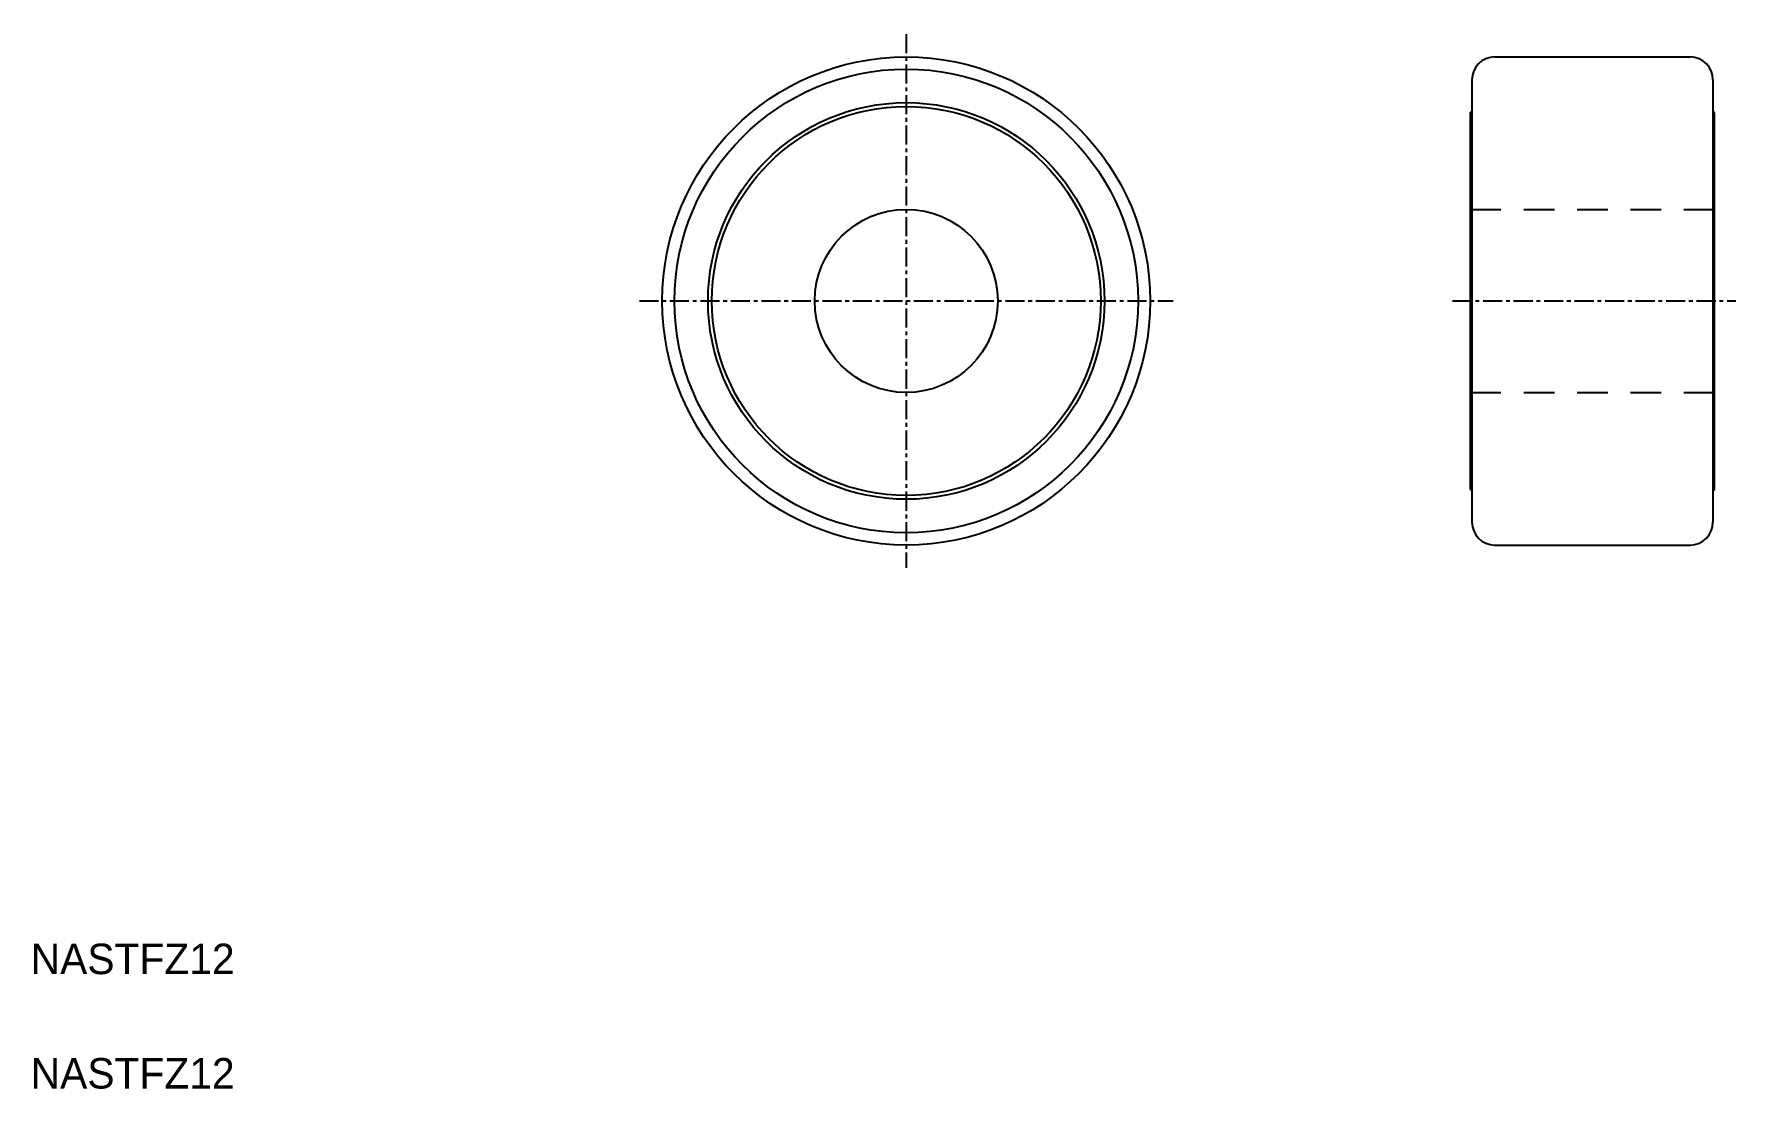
# Model space of a CAD drawing. Extents: x 108 to 220, y 87 to 157.
import ezdxf

# ---------------------------------------------------------------- set-up
doc = ezdxf.new("R2010")
doc.units = 0
doc.linetypes.add('CENTER', pattern=[2, 1.25, -0.25, 0.25, -0.25])
doc.linetypes.add('DASHED', pattern=[3.5, 2, -1.5])
doc.layers.get('0').update_dxf_attribs({"linetype": 'CONTINUOUS'})
doc.layers.add('CENTER', color=1, linetype='CENTER')

msp = doc.modelspace()

# ---------------------------------------------------------------- linework, layer by layer
for p, q in [((204.03, 155.07), (216.87, 155.07)), ((202.55, 153.57), (202.55, 124.57)), ((218.35, 153.57), (218.35, 124.57)), ((202.45, 151.42), (202.55, 151.52)), ((202.45, 126.72), (202.45, 151.42)), ((218.45, 151.42), (218.35, 151.52)), ((218.45, 126.72), (218.45, 151.42)), ((202.55, 139.07), (202.55, 139.07)), ((218.35, 139.07), (218.35, 139.07)), ((202.45, 126.72), (202.55, 126.62)), ((218.45, 126.72), (218.35, 126.62)), ((204.03, 123.07), (216.87, 123.07))]:
    msp.add_line(p, q)
at = {"color": 3, "linetype": 'DASHED'}
for p, q in [((202.45, 145.07), (218.45, 145.07)), ((202.45, 133.07), (218.45, 133.07))]:
    msp.add_line(p, q, dxfattribs=at)
for radius in [16, 15.2, 13, 12.75, 6]:
    msp.add_circle((165.45, 139.07), radius)
for centre, start, end in [((204.05, 153.57), 90.7356, 180), ((216.85, 153.57), 0, 89.2644), ((204.05, 124.57), 180, 269.2644), ((216.85, 124.57), 270.7356, 0)]:
    msp.add_arc(centre, 1.5, start, end)
at = {"layer": 'CENTER', "color": 1, "linetype": 'CENTER'}
for p, q in [((165.45, 156.57), (165.45, 121.57)), ((147.95, 139.07), (182.95, 139.07)), ((201.28, 139.07), (219.86, 139.07))]:
    msp.add_line(p, q, dxfattribs=at)

# ---------------------------------------------------------------- texts
for p in [(108.03, 94.94), (108.03, 87.44)]:
    msp.add_text('NASTFZ12', height=2).set_placement(p)

doc.saveas('drawing.dxf')
